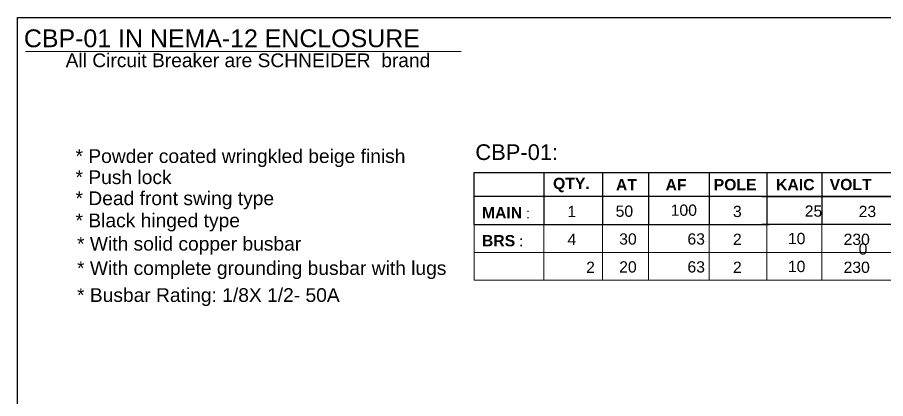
# Model space of a CAD drawing. Header units: inches. Extents: x 18739 to 22272, y 3658 to 7913.
# Drawn here: x 21726.2 to 21899.7, y 6050.1 to 6126.3 of the extents above; entities that cross this region are included whole.
import ezdxf

# ---------------------------------------------------------------- set-up
doc = ezdxf.new("R2010")
doc.units = ezdxf.units.IN
doc.header["$MEASUREMENT"] = 0
doc.layers.add('ENCLOSRURE', color=7, linetype='Continuous', lineweight=20)
doc.styles.get("Standard").update_dxf_attribs({"font": 'arial.ttf'})
doc.styles.add('style2', font='swissk.ttf')

msp = doc.modelspace()

# ---------------------------------------------------------------- linework, layer by layer
for p, q in [((21852.3101, 6095.2854), (21852.3101, 6084.91034)), ((21864.49171, 6095.2854), (21864.49171, 6084.91034)), ((21875.97864, 6095.2854), (21875.97864, 6084.91034)), ((21886.95335, 6095.2854), (21886.95335, 6084.91034))]:
    msp.add_line(p, q)
at = {"elevation": 0.01028}
msp.add_lwpolyline([(21726.24665, 5918.51513), (21726.24665, 6126.32022), (21993.4585, 6126.32022), (21993.4585, 5918.51513)], close=True, dxfattribs=at)
for points in [[(21876.37644, 6090.49304), (21817.51186, 6090.49304), (21817.51186, 6095.2854), (21876.37644, 6095.2854)], [(21817.51186, 6084.91034), (21817.51186, 6095.2854), (21843.1774, 6095.2854), (21843.1774, 6084.91034)], [(21817.51186, 6084.91034), (21817.51186, 6095.2854), (21831.45911, 6095.2854), (21831.45911, 6084.91034)], [(21874.9759, 6095.2854), (21939.29557, 6095.2854), (21939.29557, 6090.49304), (21874.9759, 6090.49304)], [(21874.9759, 6090.49304), (21939.29557, 6090.49304), (21939.29557, 6084.91034), (21874.9759, 6084.91034)], [(21817.51186, 6084.91034), (21876.37644, 6084.91034)], [(21817.51186, 6084.91034), (21876.37644, 6084.91034)]]:
    msp.add_lwpolyline(points)
at = {"layer": 'ENCLOSRURE', "color": 8}
msp.add_line((21727.85073, 6119.52014), (21814.92374, 6119.52014), dxfattribs=at)
at = {"layer": 'ENCLOSRURE'}
for p, q in [((21831.45911, 6084.91034), (21831.45911, 6079.32763)), ((21843.1774, 6084.91034), (21843.1774, 6079.32763)), ((21852.3101, 6084.91034), (21852.3101, 6079.32763)), ((21864.49171, 6084.91034), (21864.49171, 6079.32763)), ((21875.97864, 6084.91034), (21875.97864, 6079.32763)), ((21886.95335, 6084.91034), (21886.95335, 6079.32763)), ((21831.45911, 6079.32763), (21831.45911, 6073.74493)), ((21843.1774, 6079.32763), (21843.1774, 6073.74493)), ((21852.3101, 6079.32763), (21852.3101, 6073.74493)), ((21864.49171, 6079.32763), (21864.49171, 6073.74493)), ((21875.97864, 6079.32763), (21875.97864, 6073.74493)), ((21886.95335, 6079.32763), (21886.95335, 6073.74493))]:
    msp.add_line(p, q, dxfattribs=at)
for points in [[(21939.29557, 6079.32763), (21817.51186, 6079.32763), (21817.51186, 6084.91034), (21939.29557, 6084.91034)], [(21939.29557, 6073.74493), (21817.51186, 6073.74493), (21817.51186, 6079.32763), (21939.29557, 6079.32763)]]:
    msp.add_lwpolyline(points, close=True, dxfattribs=at)

# ---------------------------------------------------------------- texts
at = {"char_height": 2.0519552, "attachment_point": 1}
for s, width, heights, insert in [('\\pt6.1559;{\\fArial|b1|i0|c0|p34;\\H1.0975x;QTY.\\P}', 2.7127744, [0], (21833.2696, 6094.23658)), ('\\pt6.1559;{\\fArial|b1|i0|c0|p34;\\H1.0975x;AT\\P}', 2.7127744, [0], (21845.84069, 6093.97236)), ('\\pt6.1559;{\\fArial|b1|i0|c0|p34;\\H1.0975x;AF\\P}', 2.7127744, [0], (21855.74841, 6093.97236)), ('\\pt6.1559;{\\fArial|b1|i0|c0|p34;\\H1.0975x;POLE\\P}', 2.7127744, [0], (21865.36435, 6094.00434)), ('\\pt6.1559;{\\fArial|b1|i0|c0|p34;\\H1.0975x;KAIC\\P}', 2.7127744, [0], (21877.8324, 6094.00496)), ('\\pt6.1559;{\\fArial|b1|i0|c0|p34;\\H1.0975x;VOLT\\P}', 2.7127744, [0], (21888.53985, 6094.02684)), ('\\pt6.1559;{\\H1.0975x;100\\P}', 2.7313605, [0.77559], (21856.77166, 6088.89368)), ('\\pt6.1559;{\\fArial|b1|i0|c0|p34;\\H1.0975x;MAIN} : \\P', 2015.4535003, [134.59132], (21819.06424, 6088.37843)), ('\\pt6.1559;{\\H1.0975x;1\\P}', 2.7313605, [0.83509], (21836.15356, 6088.6427)), ('{\\H1.0975x;50}', 3.0858362, [0.83509], (21845.77611, 6088.69614)), ('\\pt6.1559;{\\H1.0975x;3\\P}', 1.1959945, [0.83509], (21869.21398, 6088.6427)), ('\\pt6.1559;{\\fArial|b1|i0|c0|p34;\\H1.0975x;BRS} : \\P', 15.3683282, [0], (21819.06424, 6082.79573)), ('\\pt6.1559;{\\H1.0975x;4\\P}', 2.7313605, [0.83509], (21836.15356, 6083.05999)), ('{\\H1.0975x;30}', 2.7313605, [0.83509], (21846.48192, 6083.13326)), ('\\pt6.1559;{\\H1.0975x;2\\P}', 1.1959945, [2.3038], (21869.21398, 6083.05999)), ('\\pt6.1559;{\\H1.0975x;10\\P}', 2.7313605, [0.83509], (21880.19457, 6083.22596)), ('{\\H1.0975x;230}', 2.7313605, [0.83509], (21891.31618, 6083.05999)), ('{\\H1.0975x;20}', 2.7313605, [0.83509], (21846.48192, 6077.55056)), ('\\pt6.1559;{\\H1.0975x;2\\P}', 1.1959945, [2.3038], (21869.21398, 6077.47729)), ('\\pt6.1559;{\\H1.0975x;10\\P}', 2.7313605, [0.83509], (21880.19457, 6077.64325)), ('{\\H1.0975x;230}', 2.7313605, [0.83509], (21891.31618, 6077.47729))]:
    msp.add_mtext_dynamic_manual_height_columns(s, width=width, gutter_width=1, heights=heights, dxfattribs=dict(at, insert=insert))
note = msp.add_mtext_dynamic_manual_height_columns('\\pt6.1559;{\\H1.0975x;25\\P\\P}', width=2.7313605, gutter_width=1, heights=[0.83509, 0], dxfattribs=dict(insert=(21879.82986, 6088.71504), char_height=2.0519552, attachment_point=1))
for column, words in zip(note.columns.linked_columns, ['\\pt6.1559;{\\H1.0975x;\\P\\P}']):
    column.text = words
note = msp.add_mtext_dynamic_manual_height_columns('\\pt6.1559;{\\H1.0975x;23\\P\\P}', width=2.7313605, gutter_width=1, heights=[0.83509, 0], dxfattribs=dict(insert=(21890.60025, 6088.6427), char_height=2.0519552, attachment_point=1))
for column, words in zip(note.columns.linked_columns, ['\\pt6.1559;{\\H1.0975x;0\\P}']):
    column.text = words
note = msp.add_mtext_dynamic_manual_height_columns('\\pt6.1559;{\\H1.0975x;63\\P\\P}', width=2.7313605, gutter_width=1, heights=[0.83509, 0], dxfattribs=dict(insert=(21856.39389, 6083.13975), char_height=2.0519552, attachment_point=1))
for column, words in zip(note.columns.linked_columns, ['\\pt6.1559;\\P']):
    column.text = words
note = msp.add_mtext_dynamic_manual_height_columns('\\pt6.1559;{\\H1.0975x;2\\P\\P}', width=2.7313605, gutter_width=1, heights=[0.83509, 0], dxfattribs=dict(insert=(21836.15356, 6077.47729), char_height=2.0519552, attachment_point=1))
for column, words in zip(note.columns.linked_columns, ['\\pt6.1559;\\P']):
    column.text = words
note = msp.add_mtext_dynamic_manual_height_columns('\\pt6.1559;{\\H1.0975x;63\\P\\P}', width=2.7313605, gutter_width=1, heights=[0.83509, 0], dxfattribs=dict(insert=(21856.39389, 6077.55705), char_height=2.0519552, attachment_point=1))
for column, words in zip(note.columns.linked_columns, ['\\pt6.1559;{\\H1.0975x;\\P\\P\\P}']):
    column.text = words
at = {"layer": 'ENCLOSRURE', "color": 0}
for s, height, p in [(' CBP-01 IN NEMA-12 ENCLOSURE', 3.5629968, (21726.17023, 6120.34891)), ('All Circuit Breaker are SCHNEIDER  brand', 2.7443107, (21735.89507, 6116.35867))]:
    msp.add_text(s, height=height, dxfattribs=at).set_placement(p)
at = {"layer": 'ENCLOSRURE', "color": 0, "lineweight": -3}
for s, p in [('            * Powder coated wringkled beige finish', (21725.07485, 6097.20487)), ('            * Push lock', (21725.07485, 6092.98801)), ('            * Dead front swing type', (21725.07485, 6088.77785)), ('            * Black hinged type', (21725.07485, 6084.34652)), ('            * With solid copper busbar', (21725.37598, 6079.68177)), ('            * With complete grounding busbar with lugs', (21725.37598, 6074.81858)), ('            * Busbar Rating: 1/8X 1/2- 50A', (21725.37598, 6069.42371))]:
    msp.add_text(s, height=2.7471284, dxfattribs=at).set_placement(p)
at = {"layer": 'ENCLOSRURE', "color": 0, "style": 'style2'}
msp.add_text('CBP-01: ', height=3.134154, dxfattribs=at).set_placement((21817.74322, 6097.80114))

doc.saveas('drawing.dxf')
